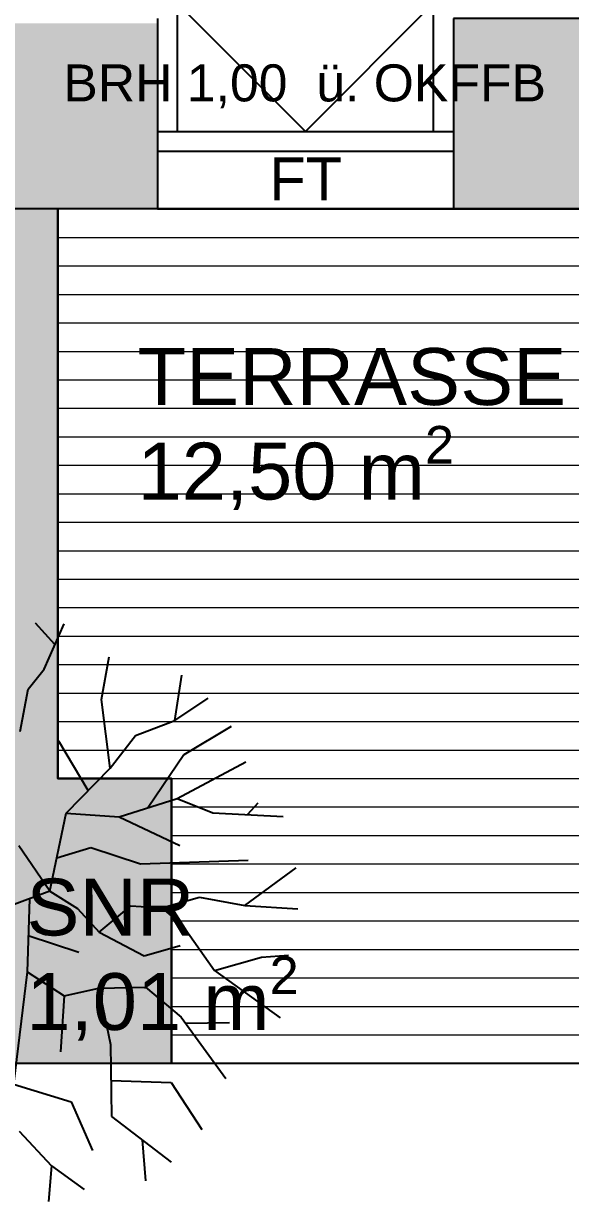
# Model space of a CAD drawing. Header units: centimetres. Extents: x 0 to 44.8, y 0 to 29.7.
# Drawn here: x 13.273 to 15.194, y 10.857 to 14.993 of the extents above; entities that cross this region are included whole.
import ezdxf
from ezdxf.xclip import XClip

# ---------------------------------------------------------------- set-up
doc = ezdxf.new("R2010")
doc.units = ezdxf.units.CM
doc.header["$MEASUREMENT"] = 0
doc.header["$XCLIPFRAME"] = 0
for name, color, linetype in [('A-Bemaßung 1_100', 7, 'Continuous'), ('A-Bäume Pflanzen.Neu', 7, 'Continuous'), ('A-Fenster Türen', 7, 'Continuous'), ('A-Räume NEU.Neu', 7, 'Continuous'), ('A-Schraffuren', 7, 'Continuous'), ('A-Treppen', 7, 'Continuous'), ('FENSTERÖFFNUNG', 7, 'Continuous'), ('Layout-Zeichnung.Layout', 7, 'Continuous'), ('Neubau_A-Fenster Türen', 7, 'Continuous'), ('Wand', 7, 'Continuous')]:
    doc.layers.add(name, color=color, linetype=linetype)
doc.styles.add('ERSTELLTER_STIL_3', font='')
doc.styles.get('ERSTELLTER_STIL_3').set_extended_font_data('Arial')

# ---------------------------------------------------------------- blocks, each defined once
blk = doc.blocks.new('*X5')
at = {"layer": 'A-Räume NEU.Neu', "color": 33, "linetype": 'Continuous', "lineweight": 18, "ltscale": 10, "true_color": 0xa88f73}
for p, q in [((13.393, 14.2417), (13.443, 14.2417)), ((13.393, 14.2417), (13.443, 14.2417)), ((13.443, 14.2417), (13.693, 14.2417)), ((13.443, 14.2417), (13.693, 14.2417)), ((13.693, 14.2417), (13.943, 14.2417)), ((13.693, 14.2417), (13.943, 14.2417)), ((13.943, 14.2417), (14.193, 14.2417)), ((13.943, 14.2417), (14.193, 14.2417)), ((14.193, 14.2417), (14.443, 14.2417)), ((14.193, 14.2417), (14.443, 14.2417)), ((14.443, 14.2417), (14.693, 14.2417)), ((14.443, 14.2417), (14.693, 14.2417)), ((14.693, 14.2417), (14.943, 14.2417)), ((14.693, 14.2417), (14.943, 14.2417)), ((14.943, 14.2417), (15.193, 14.2417)), ((14.943, 14.2417), (15.193, 14.2417)), ((15.193, 14.2417), (15.443, 14.2417)), ((15.193, 14.2417), (15.443, 14.2417)), ((13.393, 14.1417), (13.443, 14.1417)), ((13.393, 14.1417), (13.443, 14.1417)), ((13.443, 14.1417), (13.693, 14.1417)), ((13.443, 14.1417), (13.693, 14.1417)), ((13.693, 14.1417), (13.943, 14.1417)), ((13.693, 14.1417), (13.943, 14.1417)), ((13.943, 14.1417), (14.193, 14.1417)), ((13.943, 14.1417), (14.193, 14.1417)), ((14.193, 14.1417), (14.443, 14.1417)), ((14.193, 14.1417), (14.443, 14.1417)), ((14.443, 14.1417), (14.693, 14.1417)), ((14.443, 14.1417), (14.693, 14.1417)), ((14.693, 14.1417), (14.943, 14.1417)), ((14.693, 14.1417), (14.943, 14.1417)), ((14.943, 14.1417), (15.193, 14.1417)), ((14.943, 14.1417), (15.193, 14.1417)), ((15.193, 14.1417), (15.443, 14.1417)), ((15.193, 14.1417), (15.443, 14.1417)), ((13.393, 14.0417), (13.443, 14.0417)), ((13.393, 14.0417), (13.443, 14.0417)), ((13.443, 14.0417), (13.693, 14.0417)), ((13.443, 14.0417), (13.693, 14.0417)), ((13.693, 14.0417), (13.943, 14.0417)), ((13.693, 14.0417), (13.943, 14.0417)), ((13.943, 14.0417), (14.193, 14.0417)), ((13.943, 14.0417), (14.193, 14.0417)), ((14.193, 14.0417), (14.443, 14.0417)), ((14.193, 14.0417), (14.443, 14.0417)), ((14.443, 14.0417), (14.693, 14.0417)), ((14.443, 14.0417), (14.693, 14.0417)), ((14.693, 14.0417), (14.943, 14.0417)), ((14.693, 14.0417), (14.943, 14.0417)), ((14.943, 14.0417), (15.193, 14.0417)), ((14.943, 14.0417), (15.193, 14.0417)), ((15.193, 14.0417), (15.443, 14.0417)), ((15.193, 14.0417), (15.443, 14.0417)), ((13.393, 13.9417), (13.443, 13.9417)), ((13.393, 13.9417), (13.443, 13.9417)), ((13.443, 13.9417), (13.693, 13.9417)), ((13.443, 13.9417), (13.693, 13.9417)), ((13.693, 13.9417), (13.943, 13.9417)), ((13.693, 13.9417), (13.943, 13.9417)), ((13.943, 13.9417), (14.193, 13.9417)), ((13.943, 13.9417), (14.193, 13.9417)), ((14.193, 13.9417), (14.443, 13.9417)), ((14.193, 13.9417), (14.443, 13.9417)), ((14.443, 13.9417), (14.693, 13.9417)), ((14.443, 13.9417), (14.693, 13.9417)), ((14.693, 13.9417), (14.943, 13.9417)), ((14.693, 13.9417), (14.943, 13.9417)), ((14.943, 13.9417), (15.193, 13.9417)), ((14.943, 13.9417), (15.193, 13.9417)), ((15.193, 13.9417), (15.443, 13.9417)), ((15.193, 13.9417), (15.443, 13.9417)), ((13.393, 13.8417), (13.443, 13.8417)), ((13.393, 13.8417), (13.443, 13.8417)), ((13.443, 13.8417), (13.693, 13.8417)), ((13.443, 13.8417), (13.693, 13.8417)), ((13.693, 13.8417), (13.943, 13.8417)), ((13.693, 13.8417), (13.943, 13.8417)), ((13.943, 13.8417), (14.193, 13.8417)), ((13.943, 13.8417), (14.193, 13.8417)), ((14.193, 13.8417), (14.443, 13.8417)), ((14.193, 13.8417), (14.443, 13.8417)), ((14.443, 13.8417), (14.693, 13.8417)), ((14.443, 13.8417), (14.693, 13.8417)), ((14.693, 13.8417), (14.943, 13.8417)), ((14.693, 13.8417), (14.943, 13.8417)), ((14.943, 13.8417), (15.193, 13.8417)), ((14.943, 13.8417), (15.193, 13.8417)), ((15.193, 13.8417), (15.443, 13.8417)), ((15.193, 13.8417), (15.443, 13.8417)), ((13.393, 13.7417), (13.443, 13.7417)), ((13.393, 13.7417), (13.443, 13.7417)), ((13.443, 13.7417), (13.693, 13.7417)), ((13.443, 13.7417), (13.693, 13.7417)), ((13.693, 13.7417), (13.943, 13.7417)), ((13.693, 13.7417), (13.943, 13.7417)), ((13.943, 13.7417), (14.193, 13.7417)), ((13.943, 13.7417), (14.193, 13.7417)), ((14.193, 13.7417), (14.443, 13.7417)), ((14.193, 13.7417), (14.443, 13.7417)), ((14.443, 13.7417), (14.693, 13.7417)), ((14.443, 13.7417), (14.693, 13.7417)), ((14.693, 13.7417), (14.943, 13.7417)), ((14.693, 13.7417), (14.943, 13.7417)), ((14.943, 13.7417), (15.193, 13.7417)), ((14.943, 13.7417), (15.193, 13.7417)), ((15.193, 13.7417), (15.443, 13.7417)), ((15.193, 13.7417), (15.443, 13.7417)), ((13.393, 13.6417), (13.443, 13.6417)), ((13.393, 13.6417), (13.443, 13.6417)), ((13.443, 13.6417), (13.693, 13.6417)), ((13.443, 13.6417), (13.693, 13.6417)), ((13.693, 13.6417), (13.943, 13.6417)), ((13.693, 13.6417), (13.943, 13.6417)), ((13.943, 13.6417), (14.193, 13.6417)), ((13.943, 13.6417), (14.193, 13.6417)), ((14.193, 13.6417), (14.443, 13.6417)), ((14.193, 13.6417), (14.443, 13.6417)), ((14.443, 13.6417), (14.693, 13.6417)), ((14.443, 13.6417), (14.693, 13.6417)), ((14.693, 13.6417), (14.943, 13.6417)), ((14.693, 13.6417), (14.943, 13.6417)), ((14.943, 13.6417), (15.193, 13.6417)), ((14.943, 13.6417), (15.193, 13.6417)), ((15.193, 13.6417), (15.443, 13.6417)), ((15.193, 13.6417), (15.443, 13.6417)), ((13.393, 13.5417), (13.443, 13.5417)), ((13.393, 13.5417), (13.443, 13.5417)), ((13.443, 13.5417), (13.693, 13.5417)), ((13.443, 13.5417), (13.693, 13.5417)), ((13.693, 13.5417), (13.943, 13.5417)), ((13.693, 13.5417), (13.943, 13.5417)), ((13.943, 13.5417), (14.193, 13.5417)), ((13.943, 13.5417), (14.193, 13.5417)), ((14.193, 13.5417), (14.443, 13.5417)), ((14.193, 13.5417), (14.443, 13.5417)), ((14.443, 13.5417), (14.693, 13.5417)), ((14.443, 13.5417), (14.693, 13.5417)), ((14.693, 13.5417), (14.943, 13.5417)), ((14.693, 13.5417), (14.943, 13.5417)), ((14.943, 13.5417), (15.193, 13.5417)), ((14.943, 13.5417), (15.193, 13.5417)), ((15.193, 13.5417), (15.443, 13.5417)), ((15.193, 13.5417), (15.443, 13.5417)), ((13.393, 13.4417), (13.443, 13.4417)), ((13.393, 13.4417), (13.443, 13.4417)), ((13.443, 13.4417), (13.693, 13.4417)), ((13.443, 13.4417), (13.693, 13.4417)), ((13.693, 13.4417), (13.943, 13.4417)), ((13.693, 13.4417), (13.943, 13.4417)), ((13.943, 13.4417), (14.193, 13.4417)), ((13.943, 13.4417), (14.193, 13.4417)), ((14.193, 13.4417), (14.443, 13.4417)), ((14.193, 13.4417), (14.443, 13.4417)), ((14.443, 13.4417), (14.693, 13.4417)), ((14.443, 13.4417), (14.693, 13.4417)), ((14.693, 13.4417), (14.943, 13.4417)), ((14.693, 13.4417), (14.943, 13.4417)), ((14.943, 13.4417), (15.193, 13.4417)), ((14.943, 13.4417), (15.193, 13.4417)), ((15.193, 13.4417), (15.443, 13.4417)), ((15.193, 13.4417), (15.443, 13.4417)), ((13.393, 13.3417), (13.443, 13.3417)), ((13.393, 13.3417), (13.443, 13.3417)), ((13.443, 13.3417), (13.693, 13.3417)), ((13.443, 13.3417), (13.693, 13.3417)), ((13.693, 13.3417), (13.943, 13.3417)), ((13.693, 13.3417), (13.943, 13.3417)), ((13.943, 13.3417), (14.193, 13.3417)), ((13.943, 13.3417), (14.193, 13.3417)), ((14.193, 13.3417), (14.443, 13.3417)), ((14.193, 13.3417), (14.443, 13.3417)), ((14.443, 13.3417), (14.693, 13.3417)), ((14.443, 13.3417), (14.693, 13.3417)), ((14.693, 13.3417), (14.943, 13.3417)), ((14.693, 13.3417), (14.943, 13.3417)), ((14.943, 13.3417), (15.193, 13.3417)), ((14.943, 13.3417), (15.193, 13.3417)), ((15.193, 13.3417), (15.443, 13.3417)), ((15.193, 13.3417), (15.443, 13.3417)), ((13.393, 13.2417), (13.443, 13.2417)), ((13.393, 13.2417), (13.443, 13.2417)), ((13.443, 13.2417), (13.693, 13.2417)), ((13.443, 13.2417), (13.693, 13.2417)), ((13.693, 13.2417), (13.943, 13.2417)), ((13.693, 13.2417), (13.943, 13.2417)), ((13.943, 13.2417), (14.193, 13.2417)), ((13.943, 13.2417), (14.193, 13.2417)), ((14.193, 13.2417), (14.443, 13.2417)), ((14.193, 13.2417), (14.443, 13.2417)), ((14.443, 13.2417), (14.693, 13.2417)), ((14.443, 13.2417), (14.693, 13.2417)), ((14.693, 13.2417), (14.943, 13.2417)), ((14.693, 13.2417), (14.943, 13.2417)), ((14.943, 13.2417), (15.193, 13.2417)), ((14.943, 13.2417), (15.193, 13.2417)), ((15.193, 13.2417), (15.443, 13.2417)), ((15.193, 13.2417), (15.443, 13.2417)), ((13.393, 13.1417), (13.443, 13.1417)), ((13.393, 13.1417), (13.443, 13.1417)), ((13.443, 13.1417), (13.693, 13.1417)), ((13.443, 13.1417), (13.693, 13.1417)), ((13.693, 13.1417), (13.943, 13.1417)), ((13.693, 13.1417), (13.943, 13.1417)), ((13.943, 13.1417), (14.193, 13.1417)), ((13.943, 13.1417), (14.193, 13.1417)), ((14.193, 13.1417), (14.443, 13.1417)), ((14.193, 13.1417), (14.443, 13.1417)), ((14.443, 13.1417), (14.693, 13.1417)), ((14.443, 13.1417), (14.693, 13.1417)), ((14.693, 13.1417), (14.943, 13.1417)), ((14.693, 13.1417), (14.943, 13.1417)), ((14.943, 13.1417), (15.193, 13.1417)), ((14.943, 13.1417), (15.193, 13.1417)), ((15.193, 13.1417), (15.443, 13.1417)), ((15.193, 13.1417), (15.443, 13.1417)), ((13.393, 13.0417), (13.443, 13.0417)), ((13.393, 13.0417), (13.443, 13.0417)), ((13.443, 13.0417), (13.693, 13.0417)), ((13.443, 13.0417), (13.693, 13.0417)), ((13.693, 13.0417), (13.943, 13.0417)), ((13.693, 13.0417), (13.943, 13.0417)), ((13.943, 13.0417), (14.193, 13.0417)), ((13.943, 13.0417), (14.193, 13.0417)), ((14.193, 13.0417), (14.443, 13.0417)), ((14.193, 13.0417), (14.443, 13.0417)), ((14.443, 13.0417), (14.693, 13.0417)), ((14.443, 13.0417), (14.693, 13.0417)), ((14.693, 13.0417), (14.943, 13.0417)), ((14.693, 13.0417), (14.943, 13.0417)), ((14.943, 13.0417), (15.193, 13.0417)), ((14.943, 13.0417), (15.193, 13.0417)), ((15.193, 13.0417), (15.443, 13.0417)), ((15.193, 13.0417), (15.443, 13.0417)), ((13.393, 12.9417), (13.443, 12.9417)), ((13.393, 12.9417), (13.443, 12.9417)), ((13.443, 12.9417), (13.693, 12.9417)), ((13.443, 12.9417), (13.693, 12.9417)), ((13.693, 12.9417), (13.943, 12.9417)), ((13.693, 12.9417), (13.943, 12.9417)), ((13.943, 12.9417), (14.193, 12.9417)), ((13.943, 12.9417), (14.193, 12.9417)), ((14.193, 12.9417), (14.443, 12.9417)), ((14.193, 12.9417), (14.443, 12.9417)), ((14.443, 12.9417), (14.693, 12.9417)), ((14.443, 12.9417), (14.693, 12.9417)), ((14.693, 12.9417), (14.943, 12.9417)), ((14.693, 12.9417), (14.943, 12.9417)), ((14.943, 12.9417), (15.193, 12.9417)), ((14.943, 12.9417), (15.193, 12.9417)), ((15.193, 12.9417), (15.443, 12.9417)), ((15.193, 12.9417), (15.443, 12.9417)), ((13.393, 12.8417), (13.443, 12.8417)), ((13.393, 12.8417), (13.443, 12.8417)), ((13.443, 12.8417), (13.693, 12.8417)), ((13.443, 12.8417), (13.693, 12.8417)), ((13.693, 12.8417), (13.943, 12.8417)), ((13.693, 12.8417), (13.943, 12.8417)), ((13.943, 12.8417), (14.193, 12.8417)), ((13.943, 12.8417), (14.193, 12.8417)), ((14.193, 12.8417), (14.443, 12.8417)), ((14.193, 12.8417), (14.443, 12.8417)), ((14.443, 12.8417), (14.693, 12.8417)), ((14.443, 12.8417), (14.693, 12.8417)), ((14.693, 12.8417), (14.943, 12.8417)), ((14.693, 12.8417), (14.943, 12.8417)), ((14.943, 12.8417), (15.193, 12.8417)), ((14.943, 12.8417), (15.193, 12.8417)), ((15.193, 12.8417), (15.443, 12.8417)), ((15.193, 12.8417), (15.443, 12.8417)), ((13.393, 12.7417), (13.443, 12.7417)), ((13.393, 12.7417), (13.443, 12.7417)), ((13.443, 12.7417), (13.693, 12.7417)), ((13.443, 12.7417), (13.693, 12.7417)), ((13.693, 12.7417), (13.943, 12.7417)), ((13.693, 12.7417), (13.943, 12.7417)), ((13.943, 12.7417), (14.193, 12.7417)), ((13.943, 12.7417), (14.193, 12.7417)), ((14.193, 12.7417), (14.443, 12.7417)), ((14.193, 12.7417), (14.443, 12.7417)), ((14.443, 12.7417), (14.693, 12.7417)), ((14.443, 12.7417), (14.693, 12.7417)), ((14.693, 12.7417), (14.943, 12.7417)), ((14.693, 12.7417), (14.943, 12.7417)), ((14.943, 12.7417), (15.193, 12.7417)), ((14.943, 12.7417), (15.193, 12.7417)), ((15.193, 12.7417), (15.443, 12.7417)), ((15.193, 12.7417), (15.443, 12.7417)), ((13.393, 12.6417), (13.443, 12.6417)), ((13.393, 12.6417), (13.443, 12.6417)), ((13.443, 12.6417), (13.693, 12.6417)), ((13.443, 12.6417), (13.693, 12.6417)), ((13.693, 12.6417), (13.943, 12.6417)), ((13.693, 12.6417), (13.943, 12.6417)), ((13.943, 12.6417), (14.193, 12.6417)), ((13.943, 12.6417), (14.193, 12.6417)), ((14.193, 12.6417), (14.443, 12.6417)), ((14.193, 12.6417), (14.443, 12.6417)), ((14.443, 12.6417), (14.693, 12.6417)), ((14.443, 12.6417), (14.693, 12.6417)), ((14.693, 12.6417), (14.943, 12.6417)), ((14.693, 12.6417), (14.943, 12.6417)), ((14.943, 12.6417), (15.193, 12.6417)), ((14.943, 12.6417), (15.193, 12.6417)), ((15.193, 12.6417), (15.443, 12.6417)), ((15.193, 12.6417), (15.443, 12.6417)), ((13.393, 12.5417), (13.443, 12.5417)), ((13.393, 12.5417), (13.443, 12.5417)), ((13.443, 12.5417), (13.693, 12.5417)), ((13.443, 12.5417), (13.693, 12.5417)), ((13.693, 12.5417), (13.943, 12.5417)), ((13.693, 12.5417), (13.943, 12.5417)), ((13.943, 12.5417), (14.193, 12.5417)), ((13.943, 12.5417), (14.193, 12.5417)), ((14.193, 12.5417), (14.443, 12.5417)), ((14.193, 12.5417), (14.443, 12.5417)), ((14.443, 12.5417), (14.693, 12.5417)), ((14.443, 12.5417), (14.693, 12.5417)), ((14.693, 12.5417), (14.943, 12.5417)), ((14.693, 12.5417), (14.943, 12.5417)), ((14.943, 12.5417), (15.193, 12.5417)), ((14.943, 12.5417), (15.193, 12.5417)), ((15.193, 12.5417), (15.443, 12.5417)), ((15.193, 12.5417), (15.443, 12.5417)), ((13.393, 12.4417), (13.443, 12.4417)), ((13.393, 12.4417), (13.443, 12.4417)), ((13.443, 12.4417), (13.693, 12.4417)), ((13.443, 12.4417), (13.693, 12.4417)), ((13.693, 12.4417), (13.943, 12.4417)), ((13.693, 12.4417), (13.943, 12.4417)), ((13.943, 12.4417), (14.193, 12.4417)), ((13.943, 12.4417), (14.193, 12.4417)), ((14.193, 12.4417), (14.443, 12.4417)), ((14.193, 12.4417), (14.443, 12.4417)), ((14.443, 12.4417), (14.693, 12.4417)), ((14.443, 12.4417), (14.693, 12.4417)), ((14.693, 12.4417), (14.943, 12.4417)), ((14.693, 12.4417), (14.943, 12.4417)), ((14.943, 12.4417), (15.193, 12.4417)), ((14.943, 12.4417), (15.193, 12.4417)), ((15.193, 12.4417), (15.443, 12.4417)), ((15.193, 12.4417), (15.443, 12.4417)), ((13.793, 12.3417), (13.943, 12.3417)), ((13.793, 12.3417), (13.943, 12.3417)), ((13.943, 12.3417), (14.193, 12.3417)), ((13.943, 12.3417), (14.193, 12.3417)), ((14.193, 12.3417), (14.443, 12.3417)), ((14.193, 12.3417), (14.443, 12.3417)), ((14.443, 12.3417), (14.693, 12.3417)), ((14.443, 12.3417), (14.693, 12.3417)), ((14.693, 12.3417), (14.943, 12.3417)), ((14.693, 12.3417), (14.943, 12.3417)), ((14.943, 12.3417), (15.193, 12.3417)), ((14.943, 12.3417), (15.193, 12.3417)), ((15.193, 12.3417), (15.443, 12.3417)), ((15.193, 12.3417), (15.443, 12.3417)), ((13.793, 12.2417), (13.943, 12.2417)), ((13.793, 12.2417), (13.943, 12.2417)), ((13.943, 12.2417), (14.193, 12.2417)), ((13.943, 12.2417), (14.193, 12.2417)), ((14.193, 12.2417), (14.443, 12.2417)), ((14.193, 12.2417), (14.443, 12.2417)), ((14.443, 12.2417), (14.693, 12.2417)), ((14.443, 12.2417), (14.693, 12.2417)), ((14.693, 12.2417), (14.943, 12.2417)), ((14.693, 12.2417), (14.943, 12.2417)), ((14.943, 12.2417), (15.193, 12.2417)), ((14.943, 12.2417), (15.193, 12.2417)), ((15.193, 12.2417), (15.443, 12.2417)), ((15.193, 12.2417), (15.443, 12.2417)), ((13.793, 12.1417), (13.943, 12.1417)), ((13.793, 12.1417), (13.943, 12.1417)), ((13.943, 12.1417), (14.193, 12.1417)), ((13.943, 12.1417), (14.193, 12.1417)), ((14.193, 12.1417), (14.443, 12.1417)), ((14.193, 12.1417), (14.443, 12.1417)), ((14.443, 12.1417), (14.693, 12.1417)), ((14.443, 12.1417), (14.693, 12.1417)), ((14.693, 12.1417), (14.943, 12.1417)), ((14.693, 12.1417), (14.943, 12.1417)), ((14.943, 12.1417), (15.193, 12.1417)), ((14.943, 12.1417), (15.193, 12.1417)), ((15.193, 12.1417), (15.443, 12.1417)), ((15.193, 12.1417), (15.443, 12.1417)), ((13.793, 12.0417), (13.943, 12.0417)), ((13.793, 12.0417), (13.943, 12.0417)), ((13.943, 12.0417), (14.193, 12.0417)), ((13.943, 12.0417), (14.193, 12.0417)), ((14.193, 12.0417), (14.443, 12.0417)), ((14.193, 12.0417), (14.443, 12.0417)), ((14.443, 12.0417), (14.693, 12.0417)), ((14.443, 12.0417), (14.693, 12.0417)), ((14.693, 12.0417), (14.943, 12.0417)), ((14.693, 12.0417), (14.943, 12.0417)), ((14.943, 12.0417), (15.193, 12.0417)), ((14.943, 12.0417), (15.193, 12.0417)), ((15.193, 12.0417), (15.443, 12.0417)), ((15.193, 12.0417), (15.443, 12.0417)), ((13.793, 11.9417), (13.943, 11.9417)), ((13.793, 11.9417), (13.943, 11.9417)), ((13.943, 11.9417), (14.193, 11.9417)), ((13.943, 11.9417), (14.193, 11.9417)), ((14.193, 11.9417), (14.443, 11.9417)), ((14.193, 11.9417), (14.443, 11.9417)), ((14.443, 11.9417), (14.693, 11.9417)), ((14.443, 11.9417), (14.693, 11.9417)), ((14.693, 11.9417), (14.943, 11.9417)), ((14.693, 11.9417), (14.943, 11.9417)), ((14.943, 11.9417), (15.193, 11.9417)), ((14.943, 11.9417), (15.193, 11.9417)), ((15.193, 11.9417), (15.443, 11.9417)), ((15.193, 11.9417), (15.443, 11.9417)), ((13.793, 11.8417), (13.943, 11.8417)), ((13.793, 11.8417), (13.943, 11.8417)), ((13.943, 11.8417), (14.193, 11.8417)), ((13.943, 11.8417), (14.193, 11.8417)), ((14.193, 11.8417), (14.443, 11.8417)), ((14.193, 11.8417), (14.443, 11.8417)), ((14.443, 11.8417), (14.693, 11.8417)), ((14.443, 11.8417), (14.693, 11.8417)), ((14.693, 11.8417), (14.943, 11.8417)), ((14.693, 11.8417), (14.943, 11.8417)), ((14.943, 11.8417), (15.193, 11.8417)), ((14.943, 11.8417), (15.193, 11.8417)), ((15.193, 11.8417), (15.443, 11.8417)), ((15.193, 11.8417), (15.443, 11.8417)), ((13.793, 11.7417), (13.943, 11.7417)), ((13.793, 11.7417), (13.943, 11.7417)), ((13.943, 11.7417), (14.193, 11.7417)), ((13.943, 11.7417), (14.193, 11.7417)), ((14.193, 11.7417), (14.443, 11.7417)), ((14.193, 11.7417), (14.443, 11.7417)), ((14.443, 11.7417), (14.693, 11.7417)), ((14.443, 11.7417), (14.693, 11.7417)), ((14.693, 11.7417), (14.943, 11.7417)), ((14.693, 11.7417), (14.943, 11.7417)), ((14.943, 11.7417), (15.193, 11.7417)), ((14.943, 11.7417), (15.193, 11.7417)), ((15.193, 11.7417), (15.443, 11.7417)), ((15.193, 11.7417), (15.443, 11.7417)), ((13.793, 11.6417), (13.943, 11.6417)), ((13.793, 11.6417), (13.943, 11.6417)), ((13.943, 11.6417), (14.193, 11.6417)), ((13.943, 11.6417), (14.193, 11.6417)), ((14.193, 11.6417), (14.443, 11.6417)), ((14.193, 11.6417), (14.443, 11.6417)), ((14.443, 11.6417), (14.693, 11.6417)), ((14.443, 11.6417), (14.693, 11.6417)), ((14.693, 11.6417), (14.943, 11.6417)), ((14.693, 11.6417), (14.943, 11.6417)), ((14.943, 11.6417), (15.193, 11.6417)), ((14.943, 11.6417), (15.193, 11.6417)), ((15.193, 11.6417), (15.443, 11.6417)), ((15.193, 11.6417), (15.443, 11.6417)), ((13.793, 11.5417), (13.943, 11.5417)), ((13.793, 11.5417), (13.943, 11.5417)), ((13.943, 11.5417), (14.193, 11.5417)), ((13.943, 11.5417), (14.193, 11.5417)), ((14.193, 11.5417), (14.443, 11.5417)), ((14.193, 11.5417), (14.443, 11.5417)), ((14.443, 11.5417), (14.693, 11.5417)), ((14.443, 11.5417), (14.693, 11.5417)), ((14.693, 11.5417), (14.943, 11.5417)), ((14.693, 11.5417), (14.943, 11.5417)), ((14.943, 11.5417), (15.193, 11.5417)), ((14.943, 11.5417), (15.193, 11.5417)), ((15.193, 11.5417), (15.443, 11.5417)), ((15.193, 11.5417), (15.443, 11.5417)), ((13.793, 11.4417), (13.943, 11.4417)), ((13.793, 11.4417), (13.943, 11.4417)), ((13.943, 11.4417), (14.193, 11.4417)), ((13.943, 11.4417), (14.193, 11.4417)), ((14.193, 11.4417), (14.443, 11.4417)), ((14.193, 11.4417), (14.443, 11.4417)), ((14.443, 11.4417), (14.693, 11.4417)), ((14.443, 11.4417), (14.693, 11.4417)), ((14.693, 11.4417), (14.943, 11.4417)), ((14.693, 11.4417), (14.943, 11.4417)), ((14.943, 11.4417), (15.193, 11.4417)), ((14.943, 11.4417), (15.193, 11.4417)), ((15.193, 11.4417), (15.443, 11.4417)), ((15.193, 11.4417), (15.443, 11.4417))]:
    blk.add_line(p, q, dxfattribs=at)
blk = doc.blocks.new('Zeichnung_2_1', base_point=(5.8793, 14.2345))
at = {"layer": 'A-Schraffuren', "linetype": 'Continuous', "lineweight": 13}
for points in [[(12.6046, 14.9929), (12.6046, 14.3417), (13.743, 14.3417), (13.743, 14.9929), (12.9781, 14.9929)], [(15.1814, 15.01), (14.783, 15.01), (14.783, 14.3417), (16.1213, 14.3417), (16.1213, 14.581), (15.7694, 14.581), (15.7694, 15.01), (15.5814, 15.01)]]:
    blk.add_hatch(color=9, dxfattribs=at).paths.add_polyline_path(points)
at = {"layer": 'A-Treppen', "linetype": 'Continuous', "lineweight": 0, "true_color": 0x2b3322}
blk.add_hatch(color=250, dxfattribs=at).paths.add_polyline_path([(13.793, 11.3423), (13.793, 12.3423), (13.393, 12.3423), (13.393, 14.3417), (13.1895, 14.3417), (13.1895, 11.3423)])
at = {"layer": 'A-Bäume Pflanzen.Neu', "color": 7, "linetype": 'Continuous', "lineweight": 25, "ltscale": 10}
for p, q in [((13.3833, 12.8119), (13.3153, 12.8871)), ((13.3452, 12.7257), (13.4157, 12.8851)), ((13.547, 12.6195), (13.5741, 12.7688)), ((13.2897, 12.6549), (13.3452, 12.7257)), ((13.804, 12.5457), (13.8286, 12.7041)), ((13.2608, 12.5072), (13.2897, 12.6549)), ((13.5775, 12.3779), (13.547, 12.6195)), ((13.804, 12.5457), (13.9216, 12.6233)), ((13.6664, 12.4922), (13.804, 12.5457)), ((13.5775, 12.3779), (13.6664, 12.4922)), ((14.0022, 12.5248), (13.8357, 12.4247)), ((13.5, 12.2992), (13.3975, 12.4729)), ((13.8357, 12.4247), (13.7105, 12.2395)), ((13.4224, 12.2205), (13.5775, 12.3779)), ((13.8122, 12.2714), (14.0534, 12.4002)), ((13.6087, 12.2076), (13.8122, 12.2714)), ((13.8122, 12.2714), (13.9379, 12.2208)), ((14.0606, 12.2169), (14.0971, 12.2565)), ((13.3649, 11.9458), (13.4224, 12.2205)), ((13.4224, 12.2205), (13.6087, 12.2076)), ((13.6087, 12.2076), (13.8216, 12.1069)), ((13.9379, 12.2208), (14.1849, 12.2087)), ((13.3649, 11.9458), (13.2568, 12.1058)), ((13.3896, 12.0636), (13.509, 12.099)), ((13.509, 12.099), (13.6839, 12.0424)), ((13.6839, 12.0424), (14.0623, 12.0551)), ((14.0498, 11.8962), (14.2304, 12.0276)), ((13.3649, 11.9458), (13.2218, 11.8924)), ((13.2934, 11.9191), (13.2853, 11.6625)), ((13.3649, 11.9458), (13.463, 11.8856)), ((13.7591, 11.8881), (13.8911, 11.9252)), ((13.8911, 11.9252), (14.0498, 11.8962)), ((13.463, 11.8856), (13.5389, 11.8026)), ((13.5389, 11.8026), (13.6495, 11.8947)), ((13.6495, 11.8947), (13.7591, 11.8881)), ((13.7591, 11.8881), (13.8352, 11.8216)), ((14.0498, 11.8962), (14.2365, 11.8839)), ((13.2894, 11.7908), (13.467, 11.732)), ((13.5389, 11.8026), (13.6971, 11.7188)), ((13.8352, 11.8216), (13.9434, 11.667)), ((13.6971, 11.7188), (13.8236, 11.7559)), ((13.9434, 11.667), (14.1083, 11.7147)), ((14.1083, 11.7147), (14.2034, 11.7219)), ((13.9434, 11.667), (14.1745, 11.5016)), ((13.2853, 11.6625), (13.2376, 11.2682)), ((13.2853, 11.6625), (13.4161, 11.579)), ((13.4161, 11.579), (13.537, 11.6052)), ((13.537, 11.6052), (13.7015, 11.6091)), ((13.537, 11.6052), (13.5789, 11.4074)), ((13.7015, 11.6091), (13.8266, 11.5037)), ((13.4161, 11.579), (13.4032, 11.3817)), ((13.8266, 11.5037), (13.984, 11.2883)), ((13.8421, 11.4824), (13.9964, 11.4855)), ((13.5789, 11.4074), (13.5819, 11.1552)), ((13.2376, 11.2682), (13.4398, 11.2059)), ((13.5804, 11.2813), (13.7914, 11.2737)), ((13.7914, 11.2737), (13.8998, 11.1092)), ((13.4398, 11.2059), (13.5149, 11.0352)), ((13.5819, 11.1552), (13.7914, 10.9943)), ((13.2579, 11.1035), (13.3718, 10.9818)), ((13.6895, 11.0726), (13.7012, 10.929)), ((13.3718, 10.9818), (13.3603, 10.8566)), ((13.3718, 10.9818), (13.4864, 10.8982))]:
    blk.add_line(p, q, dxfattribs=at)
at = {"layer": 'A-Räume NEU.Neu', "color": 7, "linetype": 'Continuous', "lineweight": 25, "ltscale": 10, "flags": 128}
blk.add_lwpolyline([(13.793, 11.3422), (15.6695, 11.342), (15.6695, 11.9017), (17.2695, 11.902), (17.2695, 11.342), (17.9926, 11.3417), (17.993, 14.3417), (13.393, 14.3417), (13.393, 12.3423), (13.793, 12.3423)], close=True, dxfattribs=at)
at = {"layer": 'A-Treppen', "color": 7, "linetype": 'Continuous', "lineweight": 25, "ltscale": 10, "flags": 128}
blk.add_lwpolyline([(13.793, 11.3423), (13.793, 12.3423), (13.393, 12.3423), (13.393, 14.3417), (13.1895, 14.3417), (13.1895, 11.3423)], close=True, dxfattribs=at)
at = {"layer": 'FENSTERÖFFNUNG', "color": 7, "linetype": 'Continuous', "lineweight": 25, "ltscale": 10}
blk.add_line((13.743, 14.3417), (14.783, 14.3417), dxfattribs=at)
at = {"layer": 'Neubau_A-Fenster Türen', "color": 7, "linetype": 'Continuous', "lineweight": 25, "ltscale": 10}
for p, q in [((13.743, 14.6141), (14.783, 14.6141)), ((13.743, 14.5441), (14.783, 14.5441))]:
    blk.add_line(p, q, dxfattribs=at)
at = {"layer": 'Neubau_A-Fenster Türen', "color": 7, "linetype": 'Continuous', "lineweight": 25, "ltscale": 10, "flags": 128}
blk.add_lwpolyline([(14.713, 14.6141), (14.713, 15.0641), (14.263, 14.6141), (13.813, 15.0641), (13.813, 14.6141)], dxfattribs=at)
at = {"layer": 'Wand', "color": 7, "linetype": 'Continuous', "lineweight": 25, "ltscale": 10, "flags": 128}
blk.add_lwpolyline([(13.743, 15.01), (13.743, 14.3417), (12.6046, 14.3417), (12.6046, 14.9929)], dxfattribs=at)
blk.add_lwpolyline([(14.783, 15.01), (14.783, 14.3417), (16.1213, 14.3417), (16.1213, 14.581), (15.7694, 14.581), (15.7694, 15.01)], close=True, dxfattribs=at)
at = {"layer": 'A-Bemaßung 1_100', "color": 7, "linetype": 'Continuous', "lineweight": 13, "ltscale": 10}
blk.add_blockref('*X5', (0, 0), dxfattribs=at)
at = {"layer": 'A-Fenster Türen', "color": 7, "linetype": 'Continuous', "lineweight": 25, "style": 'ERSTELLTER_STIL_3'}
for s, insert, char_height, attachment_point in [('\\A1;{\\pql;\\fArial|b0|i0|c0|p38;BRH 1,00  ü. OKFFB }', (13.4128, 14.6952), 0.13, 7), ('\\A1;{\\pql;\\fArial|b0|i0|c0|p38;FT}', (14.1362, 14.5224), 0.15, 1)]:
    blk.add_mtext(s, dxfattribs=dict(at, insert=insert, char_height=char_height, attachment_point=attachment_point))
at = {"layer": 'A-Räume NEU.Neu', "color": 7, "linetype": 'Continuous', "lineweight": 25, "insert": (13.6733, 13.6502), "char_height": 0.2, "width": 1.479316, "attachment_point": 7, "style": 'ERSTELLTER_STIL_3'}
blk.add_mtext('\\A1;{\\pql;\\fArial|b0|i0|c0|p38;TERRASSE}', dxfattribs=at)
at = {"layer": 'A-Räume NEU.Neu', "color": 7, "linetype": 'Continuous', "lineweight": 25, "insert": (13.6733, 13.2628), "char_height": 0.2, "attachment_point": 7, "style": 'ERSTELLTER_STIL_3'}
blk.add_mtext('\\A1;{\\pql;\\fArial|b0|i0|c0|p38;12,50 m\\fArial|b0|i0|c0|p38;\\A1{\\H.66x;\\S2^  ;}}', dxfattribs=at)
at = {"layer": 'A-Treppen', "color": 7, "linetype": 'Continuous', "lineweight": 25, "insert": (13.2831, 11.7875), "char_height": 0.2, "width": 0.57783, "attachment_point": 7, "style": 'ERSTELLTER_STIL_3'}
blk.add_mtext('\\A1;{\\pql;\\fArial|b0|i0|c0|p38;SNR}', dxfattribs=at)
at = {"layer": 'A-Treppen', "color": 7, "linetype": 'Continuous', "lineweight": 25, "insert": (13.2831, 11.4001), "char_height": 0.2, "attachment_point": 7, "style": 'ERSTELLTER_STIL_3'}
blk.add_mtext('\\A1;{\\pql;\\fArial|b0|i0|c0|p38;1,01 m\\fArial|b0|i0|c0|p38;\\A1{\\H.66x;\\S2^  ;}}', dxfattribs=at)

msp = doc.modelspace()

# ---------------------------------------------------------------- block references
at = {"layer": 'Layout-Zeichnung.Layout', "color": 7, "linetype": 'Continuous', "lineweight": 13, "ltscale": 10}
ref = msp.add_blockref('Zeichnung_2_1', (5.8793, 14.2345), dxfattribs=at)
XClip(ref).set_block_clipping_path([(2.0947370422, 4.75), (31.8677575381, 4.75), (31.8677575381, 14.1746023922), (35.5648185099, 14.1746023922), (35.5648185099, 28.9012013627), (2.0947370422, 28.9012013627)])

doc.saveas('drawing.dxf')
